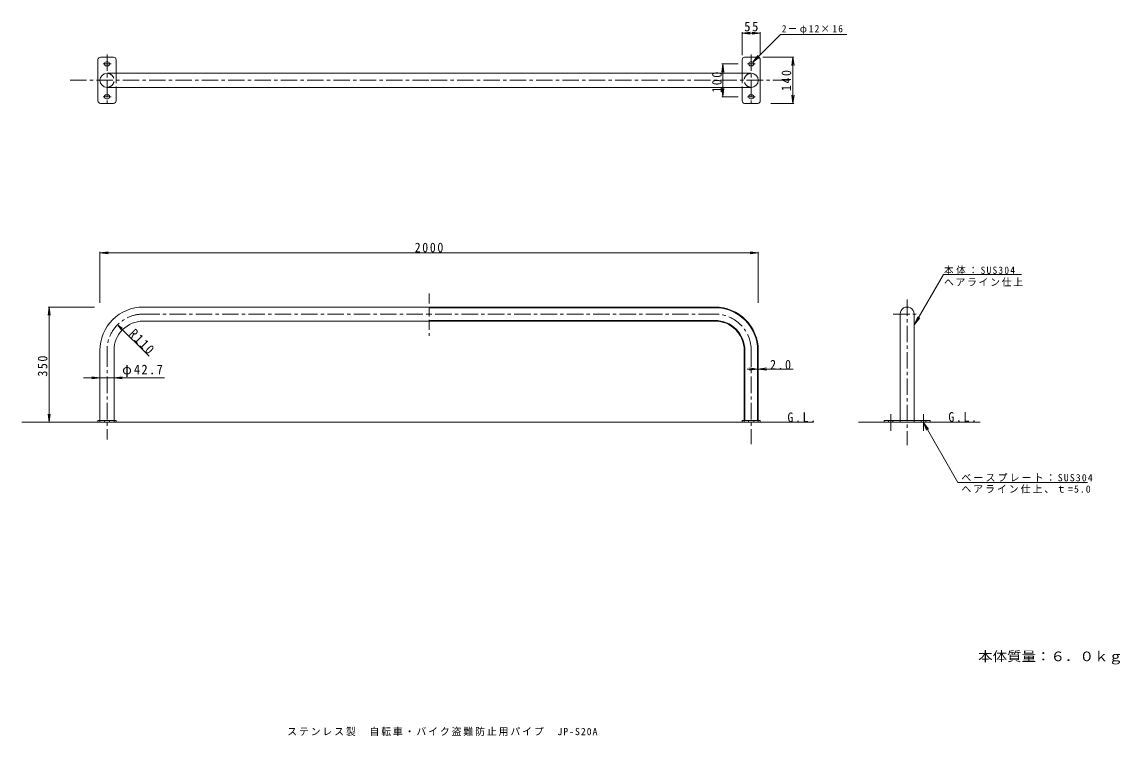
# Model space of a CAD drawing. Units: millimetres, scale not verified. Extents: x -1504 to 1833, y -1349 to 821.
import ezdxf
from ezdxf.enums import TextEntityAlignment as Align

# ---------------------------------------------------------------- set-up
doc = ezdxf.new("R2010")
doc.units = ezdxf.units.MM
doc.header["$LTSCALE"] = 10
for name, pattern in [('CHAIN1', [8, 5, -1, 1, -1]), ('CHAIN2', [12, 9, -1, 1, -1]), ('DASHED3', [4, 3, -1])]:
    doc.linetypes.add(name, pattern=pattern)
for name, color, linetype, lineweight in [('A-0', 3, 'Continuous', 9), ('A-5', 7, 'Continuous', 9), ('A-F', 7, 'Continuous', 9)]:
    doc.layers.add(name, color=color, linetype=linetype, lineweight=lineweight)
doc.layers.add('F-5', color=7, linetype='Continuous')
doc.styles.add('ＭＳ ゴシック', font='')
doc.styles.get('ＭＳ ゴシック').set_extended_font_data('MS Gothic')

msp = doc.modelspace()

# ---------------------------------------------------------------- linework, layer by layer
at = {"layer": 'A-0', "color": 4, "linetype": 'CHAIN1'}
for p, q in [((-1357.4, 643.39), (-266.66, 643.39)), ((828.22, 643.39), (-266.66, 643.39)), ((1185.82, -22.43), (1185.82, -464.66)), ((-1135.31, -66.85), (-266.66, -66.85)), ((601.99, -66.85), (-266.66, -66.85)), ((-1245.31, -176.85), (-1245.31, -448.22)), ((711.99, -176.85), (711.99, -462.54))]:
    msp.add_line(p, q, dxfattribs=at)
at = {"layer": 'A-0'}
for p, q in [((-1245.31, 664.74), (-266.66, 664.74)), ((711.99, 664.74), (-266.66, 664.74)), ((-1245.31, 622.04), (-266.66, 622.04)), ((711.99, 622.04), (-266.66, 622.04)), ((-1135.31, -45.5), (-266.66, -45.5)), ((601.99, -45.5), (-266.66, -45.5)), ((-1135.31, -88.2), (-266.66, -88.2)), ((601.99, -88.2), (-266.66, -88.2)), ((-1223.96, -176.85), (-1223.96, -390.51)), ((690.64, -176.85), (690.64, -390.5)), ((733.34, -176.85), (733.34, -390.5))]:
    msp.add_line(p, q, dxfattribs=at)
for centre, radius, start, end in [((-1135.31, -176.85), 131.35, 89.99974, 180), ((601.99, -176.85), 131.35, 0, 90.00026), ((1185.82, -66.85), 21.35, 0.0004, 180.0004), ((-1135.31, -176.85), 88.65, 89.99971, 180), ((601.99, -176.85), 88.65, 0, 90.00029)]:
    msp.add_arc(centre, radius, start, end, dxfattribs=at)
at = {"layer": 'A-0', "color": 4, "linetype": 'CHAIN1'}
for centre, start, end in [((-1135.31, -176.85), 89.99969, 180), ((601.99, -176.85), 0, 90.00031)]:
    msp.add_arc(centre, 110, start, end, dxfattribs=at)
at = {"layer": 'A-5'}
for p, q in [((684.49, 786.67), (709.27, 789.94)), ((684.49, 789.67), (684.49, 720.17)), ((739.49, 786.67), (684.49, 786.67)), ((684.49, 786.67), (709.27, 783.41)), ((739.49, 786.67), (714.7, 789.94)), ((739.49, 786.67), (714.7, 783.41)), ((739.49, 789.67), (739.49, 720.17)), ((717.22, 698.84), (732.44, 718.67)), ((717.22, 698.84), (737.06, 714.06)), ((841.89, 713.39), (747.71, 713.39)), ((838.89, 713.39), (835.63, 688.61)), ((838.89, 713.39), (838.89, 573.39)), ((838.89, 713.39), (842.15, 688.61)), ((625.86, 693.39), (622.59, 668.61)), ((622.86, 693.39), (672.04, 693.39)), ((625.86, 693.39), (625.86, 593.39)), ((625.86, 693.39), (629.12, 668.61)), ((625.86, 593.39), (622.59, 618.18)), ((625.86, 593.39), (629.12, 618.18)), ((622.86, 593.39), (672.04, 593.39)), ((841.89, 573.39), (771.34, 573.39)), ((838.89, 573.39), (835.63, 598.18)), ((838.89, 573.39), (842.15, 598.18)), ((-1266.66, 119.11), (-1241.88, 122.38)), ((-1266.66, 122.11), (-1266.66, -32.37)), ((-1266.66, 119.11), (733.34, 119.11)), ((-1266.66, 119.11), (-1241.88, 115.85)), ((733.34, 119.11), (708.55, 122.38)), ((733.34, 119.11), (708.55, 115.85)), ((733.34, 122.11), (733.34, -32.37)), ((1208.66, -98.26), (1296.4, 53.72)), ((1296.4, 53.72), (1533.51, 53.72)), ((-1421.17, -45.5), (-1424.44, -70.28)), ((-1424.17, -45.5), (-1283.54, -45.5)), ((-1421.17, -45.5), (-1421.17, -395.51)), ((-1421.17, -45.5), (-1417.91, -70.28)), ((1208.66, -98.26), (1218.22, -75.16)), ((1208.66, -98.26), (1223.88, -78.43)), ((731.34, -233.85), (706.55, -230.59)), ((731.34, -230.85), (731.34, -251.17)), ((733.34, -233.85), (758.12, -230.59)), ((733.34, -230.85), (733.34, -251.17)), ((-1070.6, -260.46), (-1316.66, -260.46)), ((-1266.66, -260.46), (-1291.45, -257.19)), ((-1266.66, -260.46), (-1291.45, -263.72)), ((-1266.66, -252.54), (-1266.66, -287.38)), ((-1223.96, -252.54), (-1223.96, -287.38)), ((-1223.96, -260.46), (-1199.18, -257.19)), ((-1223.96, -260.46), (-1199.18, -263.72)), ((699.33, -233.85), (839.39, -233.85)), ((731.34, -233.85), (706.55, -237.12)), ((733.34, -233.85), (758.12, -237.12)), ((-1503.73, -395.51), (901.79, -395.51)), ((-1421.17, -395.51), (-1424.44, -370.72)), ((-1421.17, -395.51), (-1417.91, -370.72)), ((1407.34, -395.5), (1038.52, -395.5)), ((1235.03, -396.44), (1339.87, -578.04)), ((1235.03, -396.44), (1250.24, -416.28)), ((1235.03, -396.44), (1244.59, -419.54)), ((1339.87, -578.04), (1733.45, -578.04))]:
    msp.add_line(p, q, dxfattribs=at)
at = {"layer": 'A-5', "color": 3}
for p, q in [((-1272.81, 580.89), (-1272.81, 705.89)), ((-1225.31, 713.39), (-1265.31, 713.39)), ((-1217.81, 664.74), (-1217.81, 705.89)), ((684.49, 664.74), (684.49, 705.89)), ((731.99, 713.39), (691.99, 713.39)), ((739.49, 580.89), (739.49, 705.89)), ((-1247.31, 699.39), (-1243.31, 699.39)), ((-1247.31, 687.39), (-1243.31, 687.39)), ((709.99, 699.39), (713.99, 699.39)), ((709.99, 687.39), (713.99, 687.39)), ((-1217.81, 580.89), (-1217.81, 622.04)), ((684.49, 580.89), (684.49, 622.04)), ((-1225.31, 573.39), (-1265.31, 573.39)), ((-1247.31, 599.39), (-1243.31, 599.39)), ((-1247.31, 587.39), (-1243.31, 587.39)), ((731.99, 573.39), (691.99, 573.39)), ((709.99, 599.39), (713.99, 599.39)), ((709.99, 587.39), (713.99, 587.39)), ((1164.47, -66.84), (1164.47, -390.5)), ((1207.17, -66.84), (1207.17, -390.5)), ((-1266.66, -176.85), (-1266.66, -390.51)), ((-1217.81, -390.5), (-1272.81, -390.5)), ((-1272.81, -390.5), (-1272.81, -395.51)), ((-1272.81, -395.51), (-1217.81, -395.51)), ((-1217.81, -390.5), (-1217.81, -395.51)), ((739.49, -390.5), (739.49, -395.51)), ((1255.82, -395.5), (1115.82, -395.5)), ((1255.82, -390.5), (1255.82, -395.5))]:
    msp.add_line(p, q, dxfattribs=at)
at = {"layer": 'A-5', "color": 4, "linetype": 'CHAIN1'}
for p, q in [((-1245.31, 721.73), (-1245.31, 567.79)), ((711.99, 721.73), (711.99, 567.79)), ((1143.59, -66.85), (1222, -66.85)), ((1135.82, -421.15), (1135.82, -367.99)), ((1235.82, -421.15), (1235.82, -367.99))]:
    msp.add_line(p, q, dxfattribs=at)
at = {"layer": 'A-5', "color": 4, "linetype": 'CHAIN2'}
for p, q in [((-1256.81, 693.39), (-1233.02, 693.39)), ((700.48, 693.39), (724.28, 693.39)), ((-1256.81, 593.39), (-1233.02, 593.39)), ((700.48, 593.39), (724.28, 593.39))]:
    msp.add_line(p, q, dxfattribs=at)
at = {"layer": 'A-5', "color": 3, "linetype": 'DASHED3'}
for p, q in [((-1217.81, 664.74), (-1217.81, 622.04)), ((684.49, 664.74), (684.49, 622.04)), ((-1266.66, -390.5), (-1266.66, -395.51)), ((-1223.96, -390.5), (-1223.96, -395.51)), ((690.64, -390.5), (690.64, -395.51)), ((733.34, -390.5), (733.34, -395.51)), ((1164.47, -390.5), (1164.47, -395.51)), ((1207.17, -390.5), (1207.17, -395.51))]:
    msp.add_line(p, q, dxfattribs=at)
at = {"layer": 'A-5', "linetype": 'DASHED3'}
for p, q in [((-266.66, -4.63), (-266.66, -133.12)), ((-1253.31, -390.5), (-1253.31, -395.51)), ((-1237.31, -390.5), (-1237.31, -395.51)), ((703.99, -390.5), (703.99, -395.51)), ((719.99, -390.5), (719.99, -395.51)), ((1128.82, -395.49), (1128.82, -390.5)), ((1142.82, -395.49), (1142.82, -390.5)), ((1228.82, -395.49), (1228.82, -390.5)), ((1242.82, -395.49), (1242.82, -390.5))]:
    msp.add_line(p, q, dxfattribs=at)
at = {"layer": 'A-5', "color": 4}
for p, q in [((601.99, -47.5), (-266.66, -47.5)), ((601.99, -86.2), (-266.66, -86.2)), ((692.64, -176.85), (692.64, -390.5)), ((731.34, -176.85), (731.34, -390.5))]:
    msp.add_line(p, q, dxfattribs=at)
at = {"layer": 'A-5'}
msp.add_lwpolyline([(717.22, 698.84), (801, 782.61), (1002.75, 782.61)], dxfattribs=at)
at = {"layer": 'A-5', "color": 3}
for points in [[(739.49, -390.5), (684.49, -390.5), (684.49, -395.51)], [(1255.82, -390.5), (1115.82, -390.5), (1115.82, -395.5)]]:
    msp.add_lwpolyline(points, dxfattribs=at)
for centre, radius, start, end in [((-1265.31, 705.89), 7.5, 175.60245, 180), ((-1265.31, 705.89), 7.5, 90, 175.60245), ((-1225.31, 705.89), 7.5, 0, 90), ((691.99, 705.89), 7.5, 90, 180), ((731.99, 705.89), 7.5, 0, 90), ((-1247.31, 693.39), 6, 90, 270), ((-1243.31, 693.39), 6, 270, 90), ((709.99, 693.39), 6, 90, 270), ((713.99, 693.39), 6, 270, 90), ((-1245.31, 643.39), 21.35, 90, 270), ((711.99, 643.39), 21.35, 270, 90), ((-1265.31, 580.89), 7.5, 180, 270), ((-1247.31, 593.39), 6, 90, 270), ((-1243.31, 593.39), 6, 270, 90), ((-1225.31, 580.89), 7.5, 270, 0), ((691.99, 580.89), 7.5, 180, 270), ((709.99, 593.39), 6, 90, 270), ((713.99, 593.39), 6, 270, 90), ((731.99, 580.89), 7.5, 270, 0)]:
    msp.add_arc(centre, radius, start, end, dxfattribs=at)
at = {"layer": 'A-5', "color": 3, "linetype": 'DASHED3'}
for centre, start, end in [((-1245.31, 643.39), 270, 90), ((711.99, 643.39), 90, 270)]:
    msp.add_arc(centre, 21.35, start, end, dxfattribs=at)
at = {"layer": 'A-5', "color": 4}
for radius, end in [(129.35, 90.00026), (90.65, 90.00029)]:
    msp.add_arc((601.99, -176.85), radius, 0, end, dxfattribs=at)
at = {"layer": 'A-F'}
for p, q in [((-1213.1, -99.07), (-1198.82, -110.02)), ((-1213.1, -99.07), (-1202.14, -113.35)), ((-1117.54, -194.62), (-1213.1, -99.07)), ((-1223.96, -296.68), (-1223.96, -298.48))]:
    msp.add_line(p, q, dxfattribs=at)

# ---------------------------------------------------------------- texts
at = {"layer": 'A-5', "color": 2, "style": 'ＭＳ ゴシック', "width": 1.1}
msp.add_text('本体質量：６．０ｋｇ', height=29.33, dxfattribs=at).set_placement((1401.46, -1130.16), align=Align.BOTTOM_LEFT)
at = {"layer": 'A-5', "color": 2, "char_height": 29.33, "attachment_point": 7, "style": 'ＭＳ ゴシック'}
for s, insert in [('\\T1.27;\\W0.95;55', (690.74, 791.67)), ('\\T1.28;\\W0.9;2000', (-310.41, 120.35)), ('\\T1.22;\\W0.95;φ42.7', (-1198.97, -257.77)), ('\\T1.27;\\W0.9;2.0', (769.32, -235.57)), ('\\T1.28;\\W0.9;G.L.', (822.24, -395.53)), ('\\T1.28;\\W0.9;G.L.', (1311.1, -394.53))]:
    msp.add_mtext(s, dxfattribs=dict(at, insert=insert))
at = {"layer": 'A-5', "char_height": 21.99, "attachment_point": 7, "style": 'ＭＳ ゴシック'}
for s, insert in [('\\T1.26;\\W0.95;2－φ12×16', (804.95, 783.25)), ('\\T1.27;\\W0.95;本体：SUS304', (1297.62, 52.98)), ('\\T1.17;ヘアライン仕上', (1297.62, 16.59)), ('\\T1.22;ベースプレート：SUS304', (1350.75, -576)), ('\\T1.2;ヘアライン仕上、ｔ=5.0', (1350.75, -611.75))]:
    msp.add_mtext(s, dxfattribs=dict(at, insert=insert))
at = {"layer": 'A-5', "color": 2, "char_height": 29.33, "attachment_point": 7, "rotation": 90, "style": 'ＭＳ ゴシック'}
for s, insert in [('\\T1.27;\\W0.9;100', (622.75, 605.72)), ('\\T1.27;\\W0.9;140', (833.89, 610.89)), ('\\T1.27;\\W0.9;350', (-1426.17, -256.77))]:
    msp.add_mtext(s, dxfattribs=dict(at, insert=insert))
at = {"layer": 'A-F', "color": 2, "insert": (-1181.4, -129.83), "char_height": 29.33, "attachment_point": 7, "rotation": 315, "style": 'ＭＳ ゴシック'}
msp.add_mtext('\\T1.28;\\W0.9;R110', dxfattribs=at)
at = {"layer": 'F-5', "insert": (-697.84, -1348.79), "char_height": 21.99, "attachment_point": 7, "style": 'ＭＳ ゴシック'}
msp.add_mtext('\\T1.19;ステンレス製\u3000自転車・バイク盗難防止用パイプ\u3000JP-S20A', dxfattribs=at)

doc.saveas('drawing.dxf')
